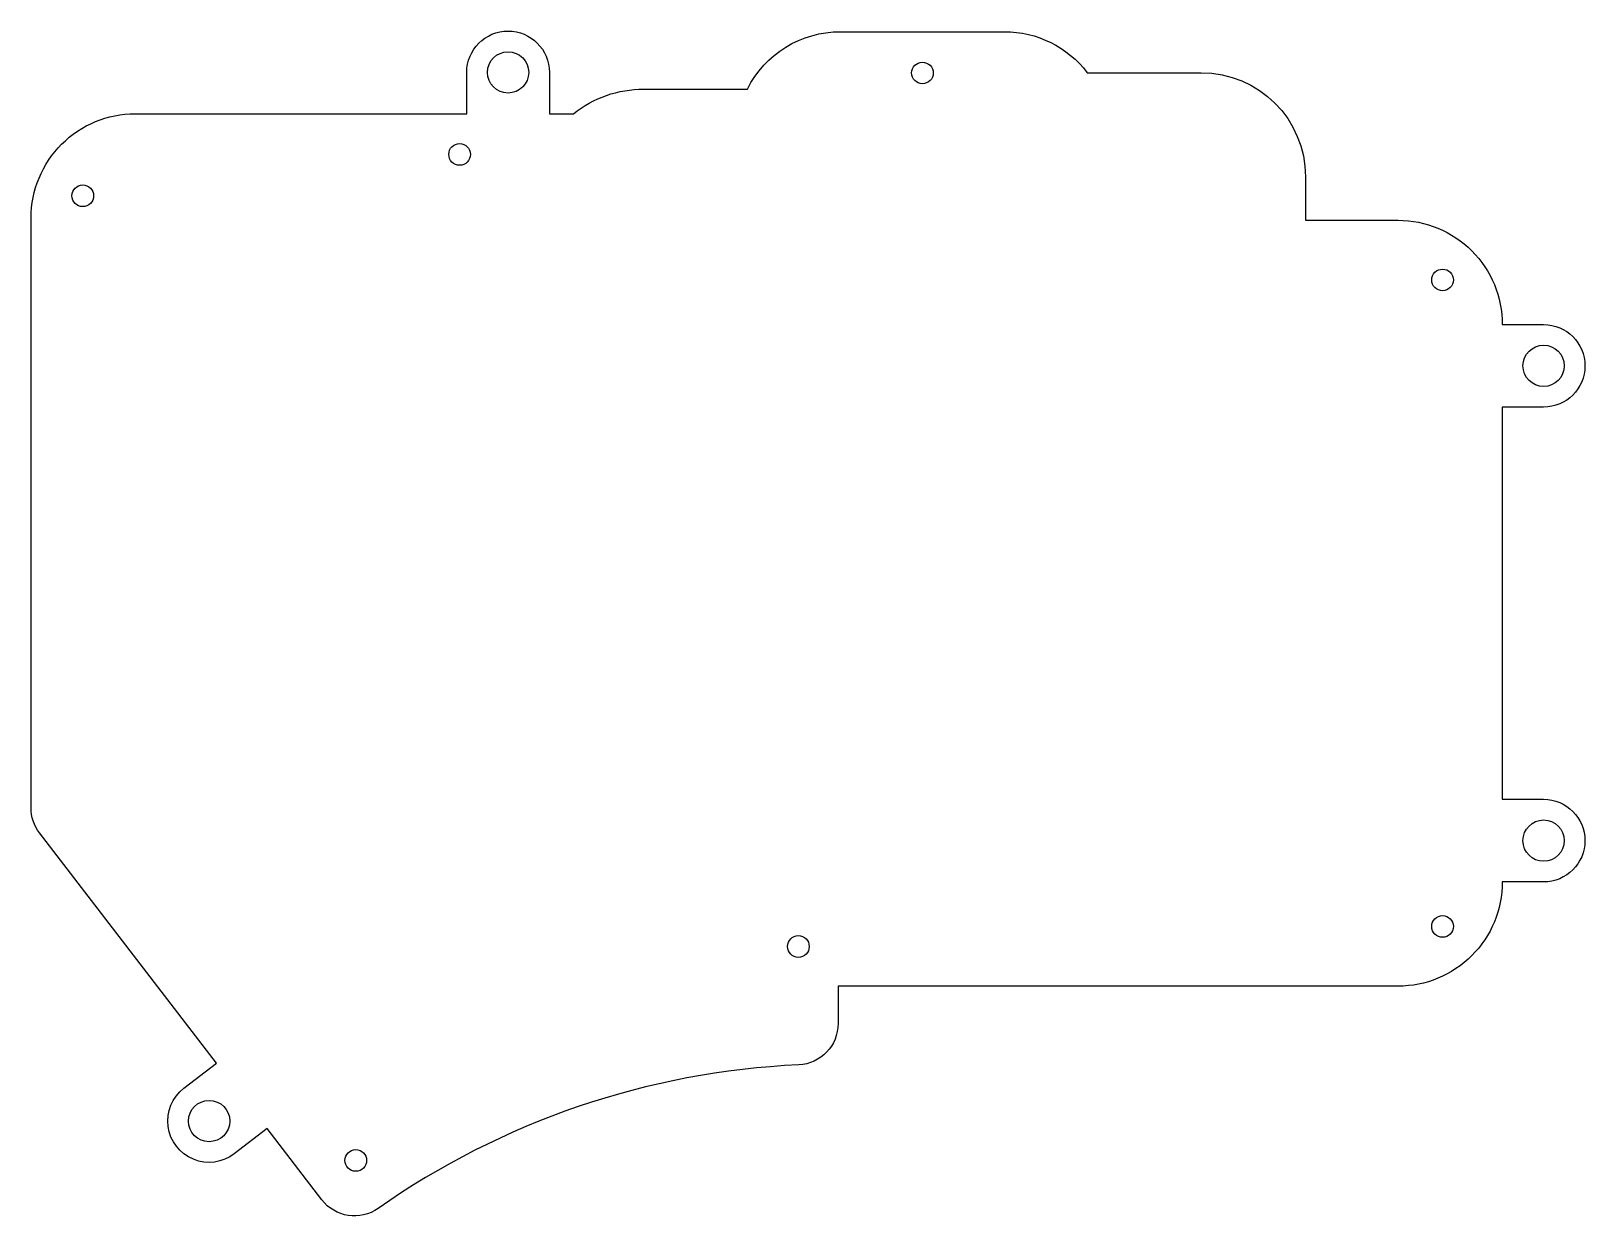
# Model space of a CAD drawing. Header units: millimetres. Extents: x -3 to 147, y 4 to 119.
import ezdxf

# ---------------------------------------------------------------- set-up
doc = ezdxf.new("R2010")
doc.units = ezdxf.units.MM
doc.layers.get('0').update_dxf_attribs({"linetype": 'CONTINUOUS'})

msp = doc.modelspace()

# ---------------------------------------------------------------- linework, layer by layer
msp.add_lwpolyline([(-2.18, 41.32, -0.165313), (-3, 43.76), (-3, 100.86, -0.414214), (7.08, 110.95), (39.17, 110.95), (39.17, 114.95, -1), (47.17, 114.95), (47.17, 110.95), (49.5, 110.95, -0.170146), (56.3, 113.33), (66.33, 113.33, -0.283518), (75.35, 118.89), (91.22, 118.89, -0.233937), (99.24, 114.92), (110.27, 114.92, -0.414172), (120.36, 104.83), (120.36, 100.63), (129.32, 100.63, -0.414233), (139.41, 90.54), (143.41, 90.54, -1), (143.41, 82.54), (139.41, 82.54), (139.41, 44.57), (143.41, 44.57, -1), (143.41, 36.57), (139.41, 36.57, -0.414214), (129.32, 26.48), (75.11, 26.48), (75.11, 22.86, -0.40094), (71.3, 18.86, 0.142732), (30.6, 4.96, -0.401763), (25.13, 5.8), (19.84, 12.69), (16.67, 10.25, -1), (11.79, 16.59), (14.96, 19.03)], format="xyb", close=True)
for centre, radius in [((43.17, 114.95), 2), ((83.28, 114.89), 1.05), ((38.48, 107.01), 1.05), ((2, 103), 1.05), ((133.63, 94.85), 1.05), ((143.41, 86.54), 2), ((143.41, 40.57), 2), ((133.63, 32.26), 1.05), ((71.27, 30.32), 1.05), ((14.23, 13.42), 2), ((28.43, 9.61), 1.05)]:
    msp.add_circle(centre, radius)

doc.saveas('drawing.dxf')
